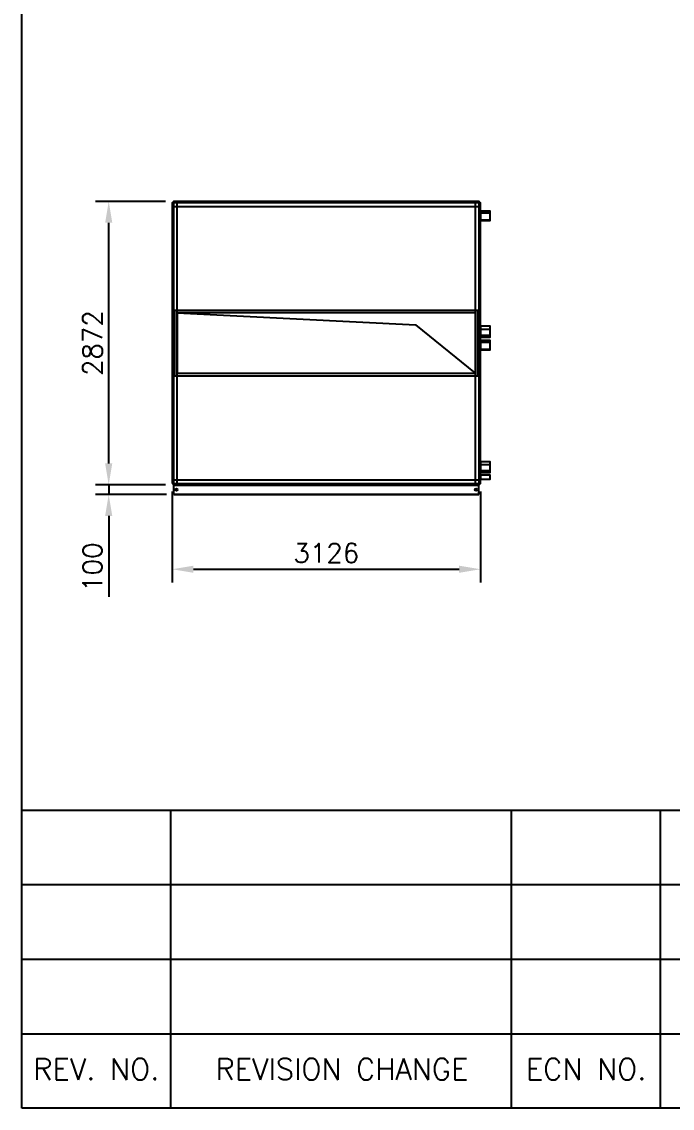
# Model space of a CAD drawing. Header units: millimetres. Extents: x -7952 to 23476, y -6324 to 15714.
# Drawn here: x -7952 to -1354, y -6324 to 4695 of the extents above; entities that cross this region are included whole.
import ezdxf
from ezdxf.enums import TextEntityAlignment as Align

# ---------------------------------------------------------------- set-up
doc = ezdxf.new("R2010")
doc.units = ezdxf.units.MM
for name, color, linetype in [('Dim', 1, 'Continuous'), ('McFlang', 7, 'Continuous'), ('McFrame', 7, 'Continuous')]:
    doc.layers.add(name, color=color, linetype=linetype)
doc.layers.add('OBJECT', color=7, linetype='Continuous', lineweight=25)
doc.styles.add('ROMANS', font='romans.shx')
doc.dimstyles.new('McDim', dxfattribs={"dimscale": 108, "dimtxt": 1.8, "dimasz": 2, "dimexe": 1.25, "dimexo": 0.625, "dimtad": 1, "dimdec": 1, "dimdsep": 46, "dimtxsty": 'ROMANS', "dimcen": 2.5, "dimadec": 0, "dimazin": 0, "dimtfac": 1, "dimtmove": 0, "dimatfit": 1, "dimfxl": 0, "dimarcsym": 0})

# ---------------------------------------------------------------- blocks, each defined once
blk = doc.blocks.new('*D51')
at = {"layer": 'Defpoints', "color": 0}
for p in [(-6426, 0), (-3300, 0), (-3300, -857.52)]:
    blk.add_point(p, dxfattribs=at)
at = {"layer": 'Dim', "color": 0, "lineweight": -2}
for p, q in [((-6426, -67.5), (-6426, -992.52)), ((-3300, -67.5), (-3300, -992.52)), ((-6210, -857.52), (-3516, -857.52))]:
    blk.add_line(p, q, dxfattribs=at)
at = {"layer": 'Dim', "color": 0}
for points in [[(-6210, -821.52), (-6210, -893.52), (-6426, -857.52)], [(-3516, -821.52), (-3516, -893.52), (-3300, -857.52)]]:
    blk.add_solid(points, dxfattribs=at)
at = {"layer": 'Dim', "color": 0, "insert": (-4863, -692.82), "char_height": 194.4, "attachment_point": 5, "style": 'ROMANS'}
blk.add_mtext('3126', dxfattribs=at)
blk = doc.blocks.new('*D52')
at = {"layer": 'Defpoints', "color": 0}
for p in [(-7069.68, 2872), (-6426, 2872), (-6426, 0)]:
    blk.add_point(p, dxfattribs=at)
at = {"layer": 'Dim', "color": 0, "lineweight": -2}
for p, q in [((-6493.5, 2872), (-7204.68, 2872)), ((-7069.68, 216), (-7069.68, 2656)), ((-6493.5, 0), (-7204.68, 0))]:
    blk.add_line(p, q, dxfattribs=at)
at = {"layer": 'Dim', "color": 0}
for points in [[(-7105.68, 2656), (-7033.68, 2656), (-7069.68, 2872)], [(-7105.68, 216), (-7033.68, 216), (-7069.68, 0)]]:
    blk.add_solid(points, dxfattribs=at)
at = {"layer": 'Dim', "color": 0, "insert": (-7234.38, 1436), "char_height": 194.4, "attachment_point": 5, "rotation": 90, "style": 'ROMANS'}
blk.add_mtext('2872', dxfattribs=at)
blk = doc.blocks.new('*D53')
at = {"layer": 'Defpoints', "color": 0}
for p in [(-6426, 0), (-7070, -100), (-6416, -100)]:
    blk.add_point(p, dxfattribs=at)
at = {"layer": 'Dim', "color": 0, "lineweight": -2}
for p, q in [((-7070, 216), (-7070, 432)), ((-6494, 0), (-7205, 0)), ((-7070, 0), (-7070, -100)), ((-6484, -100), (-7205, -100)), ((-7070, -316), (-7070, -1139))]:
    blk.add_line(p, q, dxfattribs=at)
at = {"layer": 'Dim', "color": 0}
for points in [[(-7106, 216), (-7034, 216), (-7070, 0)], [(-7106, -316), (-7034, -316), (-7070, -100)]]:
    blk.add_solid(points, dxfattribs=at)
at = {"layer": 'Dim', "color": 0, "insert": (-7234, -836), "char_height": 194.4, "attachment_point": 5, "rotation": 90, "style": 'ROMANS'}
blk.add_mtext('100', dxfattribs=at)

msp = doc.modelspace()

# ---------------------------------------------------------------- linework, layer by layer
for points in [[(-3300, 2684.6), (-3200, 2684.6), (-3200, 2773.6), (-3300, 2773.6)], [(-3300, 2677.6), (-3200, 2677.6), (-3200, 2753.6), (-3300, 2753.6)], [(-3300, 2677.6), (-3200, 2677.6), (-3200, 2753.6), (-3300, 2753.6)], [(-3300, 1517.4), (-3200, 1517.4), (-3200, 1606.4), (-3300, 1606.4)], [(-3300, 1497.4), (-3200, 1497.4), (-3200, 1573.4), (-3300, 1573.4)], [(-3300, 1497.4), (-3200, 1497.4), (-3200, 1573.4), (-3300, 1573.4)], [(-3300, 1374.6), (-3200, 1374.6), (-3200, 1463.6), (-3300, 1463.6)], [(-3300, 1367.6), (-3200, 1367.6), (-3200, 1443.6), (-3300, 1443.6)], [(-3300, 1367.6), (-3200, 1367.6), (-3200, 1443.6), (-3300, 1443.6)], [(-3300, 143.9), (-3200, 143.9), (-3200, 232.9), (-3300, 232.9)], [(-3300, 123.9), (-3200, 123.9), (-3200, 199.9), (-3300, 199.9)], [(-3300, 123.9), (-3200, 123.9), (-3200, 199.9), (-3300, 199.9)], [(-3300, 55.3), (-3200, 55.3), (-3200, 97.3), (-3300, 97.3)], [(-3300, 55.3), (-3200, 55.3), (-3200, 97.3), (-3300, 97.3)]]:
    msp.add_lwpolyline(points, close=True)
at = {"layer": 'McFlang'}
for p in [(-6376, 1742.5), (-3350, 1129.5)]:
    msp.add_line(p, (-3955.2, 1619.9), dxfattribs=at)
for points in [[(-6401, 1104.5), (-3325, 1104.5), (-3325, 1767.5), (-6401, 1767.5)], [(-6376, 1129.5), (-3350, 1129.5), (-3350, 1742.5), (-6376, 1742.5)]]:
    msp.add_lwpolyline(points, close=True, dxfattribs=at)
at = {"layer": 'McFrame', "color": 5}
for p, q in [((-6426, 2822), (-3300, 2822)), ((-6376, 12), (-6376, 2860)), ((-3350, 12), (-3350, 2860)), ((-6426, 50), (-3300, 50))]:
    msp.add_line(p, q, dxfattribs=at)
at = {"layer": 'McFrame'}
for p, q in [((-6409, 0), (-3317, 0)), ((-6409, -100), (-6409, 0)), ((-3317, -100), (-3317, 0)), ((-6409, -5.3), (-3317, -5.3)), ((-6409, -94.7), (-3317, -94.7)), ((-6409, -100), (-3317, -100))]:
    msp.add_line(p, q, dxfattribs=at)
for points in [[(-6414, 0), (-3312, 0), (-3312, 2872), (-6414, 2872)], [(-6426, 12), (-3300, 12), (-3300, 2860), (-6426, 2860)]]:
    msp.add_lwpolyline(points, close=True, dxfattribs=at)
for centre in [(-6382, -50), (-3344, -50)]:
    msp.add_circle(centre, 11, dxfattribs=at)
at = {"layer": 'OBJECT'}
for p, q in [((-7952, -3300), (23476, -3300)), ((-6440, -6324), (-6440, -3300)), ((-2984, -6324), (-2984, -3300)), ((-1472, -6324), (-1472, -3300)), ((-7952, -4056), (1120, -4056)), ((-7952, -4812), (1120, -4812)), ((-7952, -5568), (4522, -5568))]:
    msp.add_line(p, q, dxfattribs=at)
msp.add_lwpolyline([(-7952, -6324), (-7952, 15708), (23476, 15708), (23476, -6324)], close=True, dxfattribs=at)

# ---------------------------------------------------------------- texts
at = {"layer": 'OBJECT', "style": 'ROMANS'}
for s, p in [('REV. NO.', (-7196, -5926.82)), ('REVISION CHANGE', (-4704.24, -5926.82)), ('ECN NO.', (-2228, -5926.82))]:
    msp.add_text(s, height=216, dxfattribs=at).set_placement(p, align=Align.MIDDLE)

# ---------------------------------------------------------------- dimensions: what is measured, and where the dimension line sits
at = {"layer": 'Dim'}
for base, p2, picture, middle in [((-7069.68, 2872), (-6426, 2872), '*D52', (-7234.38, 1436)), ((-7069.68, -100), (-6416, -100), '*D53', (-7234.38, -835.56))]:
    dim = msp.add_linear_dim(base=base, p1=(-6426, 0), p2=p2, angle=90, dimstyle='McDim', dxfattribs=at)
    dim.commit()
    dim.dimension.update_dxf_attribs({"geometry": picture, "text_midpoint": middle})
dim = msp.add_linear_dim(base=(-3300, -857.52), p1=(-6426, 0), p2=(-3300, 0), dimstyle='McDim', dxfattribs=at)
dim.commit()
dim.dimension.update_dxf_attribs({"geometry": '*D51', "text_midpoint": (-4863, -692.82)})

doc.saveas('drawing.dxf')
